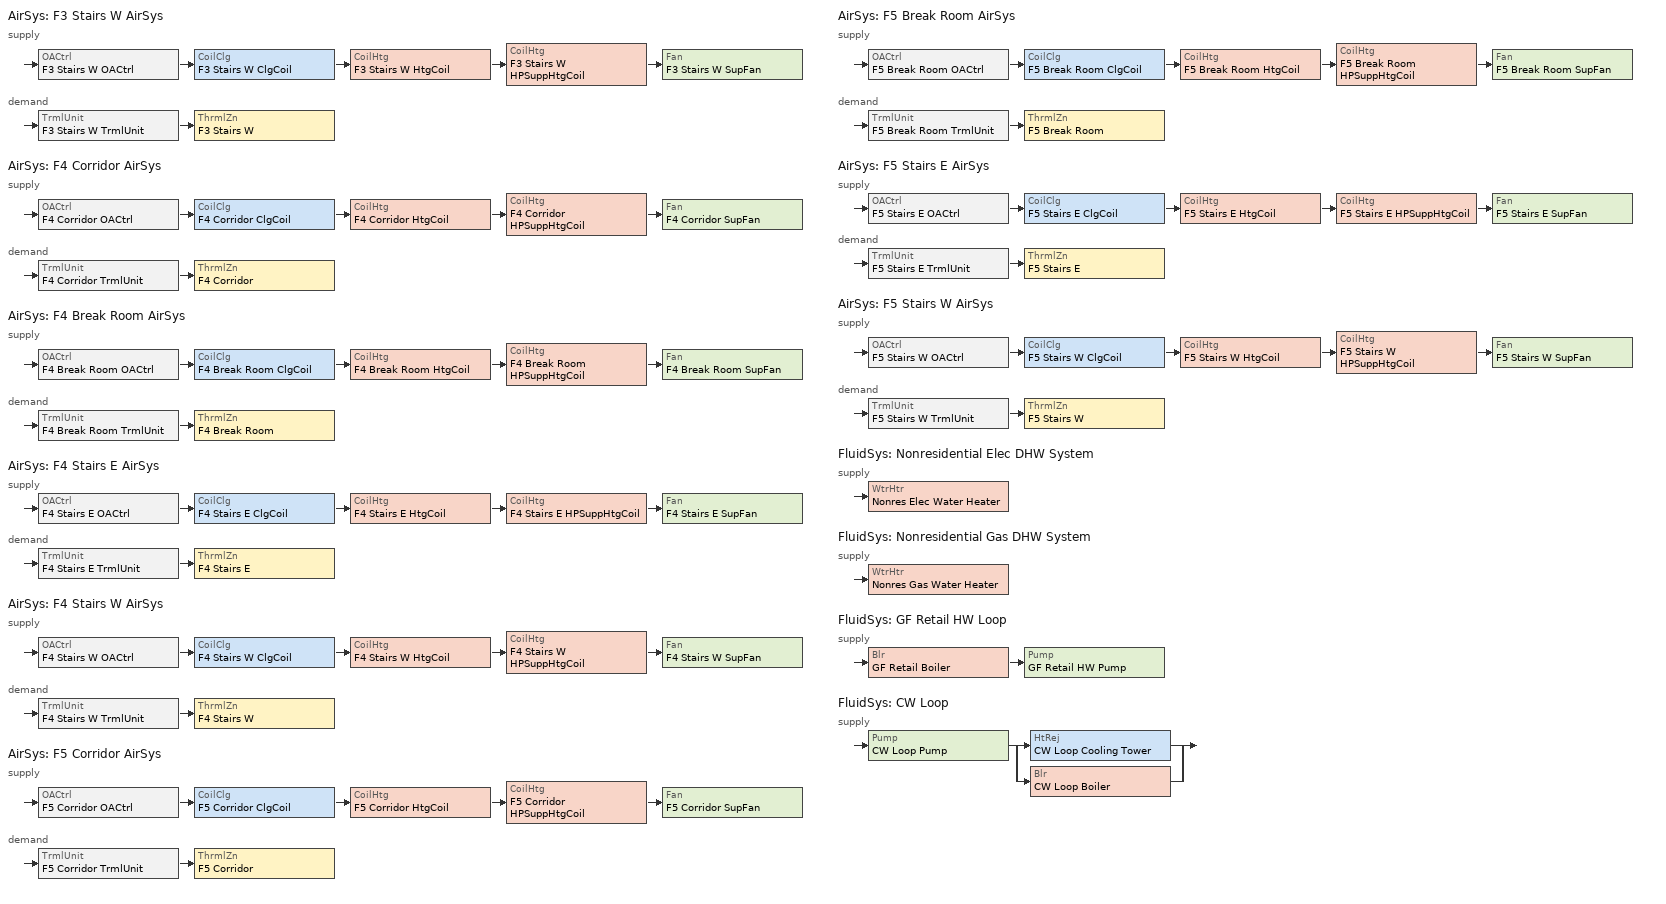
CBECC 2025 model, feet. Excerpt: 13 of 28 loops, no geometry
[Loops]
AirSys 'F3 Stairs W AirSys'
 supply: OACtrl 'F3 Stairs W OACtrl' > CoilClg 'F3 Stairs W ClgCoil' > CoilHtg 'F3 Stairs W HtgCoil' > CoilHtg 'F3 Stairs W HPSuppHtgCoil' > Fan 'F3 Stairs W SupFan'
 demand: TrmlUnit 'F3 Stairs W TrmlUnit' > ThrmlZn 'F3 Stairs W'
AirSys 'F4 Corridor AirSys'
 supply: OACtrl 'F4 Corridor OACtrl' > CoilClg 'F4 Corridor ClgCoil' > CoilHtg 'F4 Corridor HtgCoil' > CoilHtg 'F4 Corridor HPSuppHtgCoil' > Fan 'F4 Corridor SupFan'
 demand: TrmlUnit 'F4 Corridor TrmlUnit' > ThrmlZn 'F4 Corridor'
AirSys 'F4 Break Room AirSys'
 supply: OACtrl 'F4 Break Room OACtrl' > CoilClg 'F4 Break Room ClgCoil' > CoilHtg 'F4 Break Room HtgCoil' > CoilHtg 'F4 Break Room HPSuppHtgCoil' > Fan 'F4 Break Room SupFan'
 demand: TrmlUnit 'F4 Break Room TrmlUnit' > ThrmlZn 'F4 Break Room'
AirSys 'F4 Stairs E AirSys'
 supply: OACtrl 'F4 Stairs E OACtrl' > CoilClg 'F4 Stairs E ClgCoil' > CoilHtg 'F4 Stairs E HtgCoil' > CoilHtg 'F4 Stairs E HPSuppHtgCoil' > Fan 'F4 Stairs E SupFan'
 demand: TrmlUnit 'F4 Stairs E TrmlUnit' > ThrmlZn 'F4 Stairs E'
AirSys 'F4 Stairs W AirSys'
 supply: OACtrl 'F4 Stairs W OACtrl' > CoilClg 'F4 Stairs W ClgCoil' > CoilHtg 'F4 Stairs W HtgCoil' > CoilHtg 'F4 Stairs W HPSuppHtgCoil' > Fan 'F4 Stairs W SupFan'
 demand: TrmlUnit 'F4 Stairs W TrmlUnit' > ThrmlZn 'F4 Stairs W'
AirSys 'F5 Corridor AirSys'
 supply: OACtrl 'F5 Corridor OACtrl' > CoilClg 'F5 Corridor ClgCoil' > CoilHtg 'F5 Corridor HtgCoil' > CoilHtg 'F5 Corridor HPSuppHtgCoil' > Fan 'F5 Corridor SupFan'
 demand: TrmlUnit 'F5 Corridor TrmlUnit' > ThrmlZn 'F5 Corridor'
AirSys 'F5 Break Room AirSys'
 supply: OACtrl 'F5 Break Room OACtrl' > CoilClg 'F5 Break Room ClgCoil' > CoilHtg 'F5 Break Room HtgCoil' > CoilHtg 'F5 Break Room HPSuppHtgCoil' > Fan 'F5 Break Room SupFan'
 demand: TrmlUnit 'F5 Break Room TrmlUnit' > ThrmlZn 'F5 Break Room'
AirSys 'F5 Stairs E AirSys'
 supply: OACtrl 'F5 Stairs E OACtrl' > CoilClg 'F5 Stairs E ClgCoil' > CoilHtg 'F5 Stairs E HtgCoil' > CoilHtg 'F5 Stairs E HPSuppHtgCoil' > Fan 'F5 Stairs E SupFan'
 demand: TrmlUnit 'F5 Stairs E TrmlUnit' > ThrmlZn 'F5 Stairs E'
AirSys 'F5 Stairs W AirSys'
 supply: OACtrl 'F5 Stairs W OACtrl' > CoilClg 'F5 Stairs W ClgCoil' > CoilHtg 'F5 Stairs W HtgCoil' > CoilHtg 'F5 Stairs W HPSuppHtgCoil' > Fan 'F5 Stairs W SupFan'
 demand: TrmlUnit 'F5 Stairs W TrmlUnit' > ThrmlZn 'F5 Stairs W'
FluidSys 'Nonresidential Elec DHW System'
 supply: WtrHtr 'Nonres Elec Water Heater'
FluidSys 'Nonresidential Gas DHW System'
 supply: WtrHtr 'Nonres Gas Water Heater'
FluidSys 'GF Retail HW Loop'
 supply: Blr 'GF Retail Boiler' > Pump 'GF Retail HW Pump'
FluidSys 'CW Loop'
 supply: Pump 'CW Loop Pump' > split
  | HtRej 'CW Loop Cooling Tower'
  | Blr 'CW Loop Boiler'
[AirSys] Type=SZHP; SubType=Split1Phase; EffMetric=SEER2/EER2/HSPF2; ResHVACAutoSizing=1; OptStart=0
Name | CtrlZnRef
F3 Stairs W AirSys | F3 Stairs W
F4 Corridor AirSys | F4 Corridor
F4 Break Room AirSys | F4 Break Room
F4 Stairs E AirSys | F4 Stairs E
F4 Stairs W AirSys | F4 Stairs W
F5 Corridor AirSys | F5 Corridor
F5 Break Room AirSys | F5 Break Room
F5 Stairs E AirSys | F5 Stairs E
F5 Stairs W AirSys | F5 Stairs W
[AirSeg]
Name | Sys | Type
F3 Stairs W SupAirSeg | F3 Stairs W AirSys | Supply
F3 Stairs W RetAirSeg | F3 Stairs W AirSys | Return
F4 Corridor SupAirSeg | F4 Corridor AirSys | Supply
F4 Corridor RetAirSeg | F4 Corridor AirSys | Return
F4 Break Room SupAirSeg | F4 Break Room AirSys | Supply
F4 Break Room RetAirSeg | F4 Break Room AirSys | Return
F4 Stairs E SupAirSeg | F4 Stairs E AirSys | Supply
F4 Stairs E RetAirSeg | F4 Stairs E AirSys | Return
F4 Stairs W SupAirSeg | F4 Stairs W AirSys | Supply
F4 Stairs W RetAirSeg | F4 Stairs W AirSys | Return
F5 Corridor SupAirSeg | F5 Corridor AirSys | Supply
F5 Corridor RetAirSeg | F5 Corridor AirSys | Return
F5 Break Room SupAirSeg | F5 Break Room AirSys | Supply
F5 Break Room RetAirSeg | F5 Break Room AirSys | Return
F5 Stairs E SupAirSeg | F5 Stairs E AirSys | Supply
F5 Stairs E RetAirSeg | F5 Stairs E AirSys | Return
F5 Stairs W SupAirSeg | F5 Stairs W AirSys | Supply
F5 Stairs W RetAirSeg | F5 Stairs W AirSys | Return
[CoilClg] Type=DirectExpansion; DXSEER=14
Name | Sys | CapTotNetRtd
F3 Stairs W ClgCoil | F3 Stairs W AirSys
F4 Corridor ClgCoil | F4 Corridor AirSys | 36000
F4 Break Room ClgCoil | F4 Break Room AirSys
F4 Stairs E ClgCoil | F4 Stairs E AirSys
F4 Stairs W ClgCoil | F4 Stairs W AirSys
F5 Corridor ClgCoil | F5 Corridor AirSys | 36000
F5 Break Room ClgCoil | F5 Break Room AirSys
F5 Stairs E ClgCoil | F5 Stairs E AirSys
F5 Stairs W ClgCoil | F5 Stairs W AirSys
[CoilHtg]
Name | Sys | Type | HtPumpHSPF | HtPumpSuppCoilHtgRef
F3 Stairs W HtgCoil | F3 Stairs W AirSys | HeatPump | 8.2 | F3 Stairs W HPSuppHtgCoil
F3 Stairs W HPSuppHtgCoil | F3 Stairs W AirSys | Resistance | 8.2
F4 Corridor HtgCoil | F4 Corridor AirSys | HeatPump | 8.2 | F4 Corridor HPSuppHtgCoil
F4 Corridor HPSuppHtgCoil | F4 Corridor AirSys | Resistance | 8.2
F4 Break Room HtgCoil | F4 Break Room AirSys | HeatPump | 8.2 | F4 Break Room HPSuppHtgCoil
F4 Break Room HPSuppHtgCoil | F4 Break Room AirSys | Resistance | 8.2
F4 Stairs E HtgCoil | F4 Stairs E AirSys | HeatPump | 8.2 | F4 Stairs E HPSuppHtgCoil
F4 Stairs E HPSuppHtgCoil | F4 Stairs E AirSys | Resistance | 8.2
F4 Stairs W HtgCoil | F4 Stairs W AirSys | HeatPump | 8.2 | F4 Stairs W HPSuppHtgCoil
F4 Stairs W HPSuppHtgCoil | F4 Stairs W AirSys | Resistance | 8.2
F5 Corridor HtgCoil | F5 Corridor AirSys | HeatPump | 8.2 | F5 Corridor HPSuppHtgCoil
F5 Corridor HPSuppHtgCoil | F5 Corridor AirSys | Resistance | 8.2
F5 Break Room HtgCoil | F5 Break Room AirSys | HeatPump | 8.2 | F5 Break Room HPSuppHtgCoil
F5 Break Room HPSuppHtgCoil | F5 Break Room AirSys | Resistance | 8.2
F5 Stairs E HtgCoil | F5 Stairs E AirSys | HeatPump | 8.2 | F5 Stairs E HPSuppHtgCoil
F5 Stairs E HPSuppHtgCoil | F5 Stairs E AirSys | Resistance | 8.2
F5 Stairs W HtgCoil | F5 Stairs W AirSys | HeatPump | 8.2 | F5 Stairs W HPSuppHtgCoil
F5 Stairs W HPSuppHtgCoil | F5 Stairs W AirSys | Resistance
[Fan]
Name | Sys
F3 Stairs W SupFan | F3 Stairs W AirSys
F4 Corridor SupFan | F4 Corridor AirSys
F4 Break Room SupFan | F4 Break Room AirSys
F4 Stairs E SupFan | F4 Stairs E AirSys
F4 Stairs W SupFan | F4 Stairs W AirSys
F5 Corridor SupFan | F5 Corridor AirSys
F5 Break Room SupFan | F5 Break Room AirSys
F5 Stairs E SupFan | F5 Stairs E AirSys
F5 Stairs W SupFan | F5 Stairs W AirSys
[TrmlUnit] Type=Uncontrolled
Name | Sys | ZnServedRef
F3 Stairs W TrmlUnit | F3 Stairs W AirSys | F3 Stairs W
F4 Corridor TrmlUnit | F4 Corridor AirSys | F4 Corridor
F4 Break Room TrmlUnit | F4 Break Room AirSys | F4 Break Room
F4 Stairs E TrmlUnit | F4 Stairs E AirSys | F4 Stairs E
F4 Stairs W TrmlUnit | F4 Stairs W AirSys | F4 Stairs W
F5 Corridor TrmlUnit | F5 Corridor AirSys | F5 Corridor
F5 Break Room TrmlUnit | F5 Break Room AirSys | F5 Break Room
F5 Stairs E TrmlUnit | F5 Stairs E AirSys | F5 Stairs E
F5 Stairs W TrmlUnit | F5 Stairs W AirSys | F5 Stairs W
[OACtrl] EconoCtrlMthd=NoEconomizer
Name | Sys | AirSegSupRef | AirSegRetRef
F3 Stairs W OACtrl | F3 Stairs W AirSys | F3 Stairs W SupAirSeg | F3 Stairs W RetAirSeg
F4 Corridor OACtrl | F4 Corridor AirSys | F4 Corridor SupAirSeg | F4 Corridor RetAirSeg
F4 Break Room OACtrl | F4 Break Room AirSys | F4 Break Room SupAirSeg | F4 Break Room RetAirSeg
F4 Stairs E OACtrl | F4 Stairs E AirSys | F4 Stairs E SupAirSeg | F4 Stairs E RetAirSeg
F4 Stairs W OACtrl | F4 Stairs W AirSys | F4 Stairs W SupAirSeg | F4 Stairs W RetAirSeg
F5 Corridor OACtrl | F5 Corridor AirSys | F5 Corridor SupAirSeg | F5 Corridor RetAirSeg
F5 Break Room OACtrl | F5 Break Room AirSys | F5 Break Room SupAirSeg | F5 Break Room RetAirSeg
F5 Stairs E OACtrl | F5 Stairs E AirSys | F5 Stairs E SupAirSeg | F5 Stairs E RetAirSeg
F5 Stairs W OACtrl | F5 Stairs W AirSys | F5 Stairs W SupAirSeg | F5 Stairs W RetAirSeg
[FluidSys]
Name | Type | DsgnSupWtrTemp
Nonresidential Elec DHW System; Nonresidential Gas DHW System | ServiceHotWater
GF Retail HW Loop | HotWater
CW Loop | CondenserWater | 85
[FluidSeg]
Name | Sys | Type | Src
DHW Supply Elec | Nonresidential Elec DHW System | PrimarySupply
DHW Makeup Elec | Nonresidential Elec DHW System | MakeupFluid
DHW Supply Gas | Nonresidential Gas DHW System | PrimarySupply
DHW Makeup Gas | Nonresidential Gas DHW System | MakeupFluid | MunicipalWater
GF Retail HW Supply | GF Retail HW Loop | PrimarySupply
GF Retail HW Return | GF Retail HW Loop | PrimaryReturn
CW Supply Segment | CW Loop | PrimarySupply
CW Return Segment | CW Loop | PrimaryReturn
[WtrHtr]
Name | Sys | FluidSegOutRef | FluidSegMakeupRef | FuelSrc
Nonres Elec Water Heater | Nonresidential Elec DHW System | DHW Supply Elec | DHW Makeup Elec | Electricity
Nonres Gas Water Heater | Nonresidential Gas DHW System | DHW Supply Gas | DHW Makeup Gas
[Blr] Type=HotWater; FuelSrc=Gas
Name | Sys | DraftType | FluidSegInRef | FluidSegOutRef | ThrmlEff | AFUE | FuelFullLd
GF Retail Boiler | GF Retail HW Loop | Natural | GF Retail HW Return | GF Retail HW Supply | 0.84
CW Loop Boiler | CW Loop | Condensing | CW Return Segment | CW Supply Segment |  | 0.91 | 2.16576e+06
[Pump]
Name | Sys
GF Retail HW Pump | GF Retail HW Loop
CW Loop Pump | CW Loop
[HtRej]
CW Loop Cooling Tower: Sys=CW Loop; Type=OpenTower; FanType=Axial; ModCtrl=VariableSpeedDrive; FluidSegInRef=CW Return Segment; FluidSegOutRef=CW Supply Segment; LowSpdAirFlowRat=0.5; MinSpdRat=0.5
[ResMat]
Name | Thickness | Density | SpecHeat | Conductivity | RValPerInch | ConductivityCT | ConductivityQII
Synthetic Stucco | 0.375 | 58 | 0.2 | 0.2 | 0.5333
Carpet | 0.5 | 12.3 | 0.34 | 0.02 | 4.1667
Wood layer | 0.5 | 41 | 0.45 | 0.06127 | 1.36 | 0.0012
5 PSF Roof | 0.5 | 120 | 0.2 | 1 | 0.0833
TileGap | 0.75 | 0.075 | 0.24 | 0.07353 | 1.1333
10 PSF Roof | 1 | 120 | 0.2 | 1 | 0.0833
VertWallCavity | 3.5 | 0.075 | 0.24 | 0.314 | 1.1333 | 0.00397
3 Coat Stucco | 0.875 | 116 | 0.2 | 0.4167 | 0.2686
Ins-R21-D1.5-SH0.2-C0.02183 |  | 1.5 | 0.2 | 0.0218254 |  | 0.0032537 | 0.0218254
Ins-R9.1-D1.5-SH0.2-C0.03205 |  | 1.5 | 0.2 | 0.0320513 |  | 0.00418 | 0.0320513
Ins-R13-D1.5-SH0.2-C0.02244 |  | 1.5 | 0.2 | 0.0224376 |  | 0.0032537 | 0.0224376
FrameGap |  | 0 | 0 | 200 | 0.000417
Ins-R18-D1.5-SH0.2-C0.0162 |  | 1.5 | 0.2 | 0.0162037 |  | 0.0032537 | 0.0162037
Ins-R18-D1.5-SH0.2-C0.02546 |  | 1.5 | 0.2 | 0.025463 |  | 0.0032537 | 0.025463
Concrete |  | 144 | 0.2 | 1 | 0.0833
Ins-R9-D1.5-SH0.2-C0.00926 |  | 1.5 | 0.2 | 0.00925926 |  | 0.0032537 | 0.00925926
Insul-R3-D1.5-SH0.35-C0.02778 | 1 | 1.5 | 0.35 | 0.0277767 |  | 0.00175 | 0.0277767
Insul-R2-D1.5-SH0.35-C0.04167 | 1 | 1.5 | 0.35 | 0.041665 |  | 0.00175 | 0.041665
Insul-R1-D1.5-SH0.35-C0.08333 | 1 | 1.5 | 0.35 | 0.08333 |  | 0.00175 | 0.08333
Insul-R1.8-D1.5-SH0.35-C0.04629 | 1 | 1.5 | 0.35 | 0.0462944 |  | 0.00175 | 0.0462944
Ins-R12-D1.5-SH0.2-C0.00694 |  | 1.5 | 0.2 | 0.00694444 |  | 0.0032537 | 0.00694444
Ins-R11-D1.5-SH0.2-C0.00758 |  | 1.5 | 0.2 | 0.00757576 |  | 0.0032537 | 0.00757576
Ins-R11.2-D1.5-SH0.2-C0.00744 |  | 1.5 | 0.2 | 0.00744048 |  | 0.0032537 | 0.00744048
Ins-R10.5-D1.5-SH0.2-C0.00794 |  | 1.5 | 0.2 | 0.00793651 |  | 0.0032537 | 0.00793651
Ins-R10.3-D1.5-SH0.2-C0.00809 |  | 1.5 | 0.2 | 0.00809061 |  | 0.0032537 | 0.00809061
Ins-R9.8-D1.5-SH0.2-C0.0085 |  | 1.5 | 0.2 | 0.0085034 |  | 0.0032537 | 0.0085034
Ins-R38-D1.5-SH0.2-C0.01206 |  | 1.5 | 0.2 | 0.0120614 |  | 0.0032537 | 0.0120614
Insul-R4.3-D1.5-SH0.35-C0.01938 | 1 | 1.5 | 0.35 | 0.0193791 |  | 0.00175 | 0.0193791
Insul-R4.4-D1.5-SH0.35-C0.01894 | 1 | 1.5 | 0.35 | 0.0189386 |  | 0.00175 | 0.0189386
Insul-R4.5-D1.5-SH0.35-C0.01852 | 1 | 1.5 | 0.35 | 0.0185178 |  | 0.00175 | 0.0185178
Insul-R4.6-D1.5-SH0.35-C0.01812 | 1 | 1.5 | 0.35 | 0.0181152 |  | 0.00175 | 0.0181152
Ins-R38-D1.5-SH0.2-C0.00768 |  | 1.5 | 0.2 | 0.00767544 |  | 0.0032537 | 0.00767544
Ins-R9.2-D1.5-SH0.2-C0.00906 |  | 1.5 | 0.2 | 0.00905797 |  | 0.0032537 | 0.00905797
Ins-R9.6-D1.5-SH0.2-C0.00868 |  | 1.5 | 0.2 | 0.00868056 |  | 0.0032537 | 0.00868056
Ins-R9.5-D1.5-SH0.2-C0.00877 |  | 1.5 | 0.2 | 0.00877193 |  | 0.0032537 | 0.00877193
Ins-R1-D1.5-SH0.2-C0.9375 |  | 1.5 | 0.2 | 0.9375 |  | 0.0032537 | 0.9375
Insul-R0.1-D1.5-SH0.35-C0.8333 | 1 | 1.5 | 0.35 | 0.8333 |  | 0.00175 | 0.8333
Insul-R0.2-D1.5-SH0.35-C0.41665 | 1 | 1.5 | 0.35 | 0.41665 |  | 0.00175 | 0.41665
Insul-R0.3-D1.5-SH0.35-C0.27777 | 1 | 1.5 | 0.35 | 0.277767 |  | 0.00175 | 0.277767
Insul-R0.29-D1.5-SH0.35-C0.28734 | 1 | 1.5 | 0.35 | 0.287345 |  | 0.00175 | 0.287345
Ins-R11-D1.5-SH0.2-C0.04167 |  | 1.5 | 0.2 | 0.0416667 |  | 0.0032537 | 0.0416667
Ins-R10-D1.5-SH0.2-C0.04583 |  | 1.5 | 0.2 | 0.0458333 |  | 0.0032537 | 0.0458333
Insul-R10.5-D1.5-SH0.35-C0.00794 | 1 | 1.5 | 0.35 | 0.00793619 |  | 0.00175 | 0.00793619
Insul-R11-D1.5-SH0.35-C0.00758 | 1 | 1.5 | 0.35 | 0.00757545 |  | 0.00175 | 0.00757545
Insul-R8-D1.5-SH0.35-C0.01042 | 1 | 1.5 | 0.35 | 0.0104163 |  | 0.00175 | 0.0104163
Insul-R7-D1.5-SH0.35-C0.0119 | 1 | 1.5 | 0.35 | 0.0119043 |  | 0.00175 | 0.0119043
Insul-R6-D1.5-SH0.35-C0.01389 | 1 | 1.5 | 0.35 | 0.0138883 |  | 0.00175 | 0.0138883
Insul-R6.1-D1.5-SH0.35-C0.01366 | 1 | 1.5 | 0.35 | 0.0136607 |  | 0.00175 | 0.0136607
Ins-R1.7-D1.5-SH0.2-C0.04817 |  | 1.5 | 0.2 | 0.0481696 |  | 0.0032537 | 0.0481696
Light Roof | 0.2 | 120 | 0.2 | 1 | 0.0833
Ins-R37-D1.5-SH0.2-C0.00788 |  | 1.5 | 0.2 | 0.00788288 |  | 0.00418 | 0.00788288
Ins-R37-D1.5-SH0.2-C0.02534 |  | 1.5 | 0.2 | 0.0253378 |  | 0.00418 | 0.0253378
Insul-R5-D1.5-SH0.35-C0.01667 | 1 | 1.5 | 0.35 | 0.016666 |  | 0.00175 | 0.016666
Ins-R11-D1.5-SH0.2-C0.02652 |  | 1.5 | 0.2 | 0.0265152 |  | 0.0032537 | 0.0265152
Ins-R4-D1.5-SH0.2-C0.02083 |  | 1.5 | 0.2 | 0.0208333 |  | 0.0032537 | 0.0208333
Ins-R8-D1.5-SH0.2-C0.01042 |  | 1.5 | 0.2 | 0.0104167 |  | 0.0032537 | 0.0104167
Ins-R3.2-D1.5-SH0.2-C0.02604 |  | 1.5 | 0.2 | 0.0260417 |  | 0.0032537 | 0.0260417
Ins-R3-D1.5-SH0.2-C0.02778 |  | 1.5 | 0.2 | 0.0277778 |  | 0.0032537 | 0.0277778
Ins-R3.6-D1.5-SH0.2-C0.02315 |  | 1.5 | 0.2 | 0.0231481 |  | 0.0032537 | 0.0231481
Ins-R3.4-D1.5-SH0.2-C0.02451 |  | 1.5 | 0.2 | 0.0245098 |  | 0.0032537 | 0.0245098
Ins-R3.3-D1.5-SH0.2-C0.02525 |  | 1.5 | 0.2 | 0.0252525 |  | 0.0032537 | 0.0252525
Ins-R4.5-D1.5-SH0.2-C0.01852 |  | 1.5 | 0.2 | 0.0185185 |  | 0.0032537 | 0.0185185
Hardwood | 0.75 | 45 | 0.3 | 0.0916 | 0.91
Ins-R4.1-D1.5-SH0.2-C0.02033 |  | 1.5 | 0.2 | 0.0203252 |  | 0.0032537 | 0.0203252
Ins-R7.8-D1.5-SH0.2-C0.01068 |  | 1.5 | 0.2 | 0.0106838 |  | 0.0032537 | 0.0106838
Ins-R7.7-D1.5-SH0.2-C0.01082 |  | 1.5 | 0.2 | 0.0108225 |  | 0.0032537 | 0.0108225
Ins-R21-D1.5-SH0.2-C0.02183 74 |  | 1.5 | 0.2 | 0.0218254 |  | 0.0032537 | 0.0311791
Ins-R37-D1.5-SH0.2-C0.02534 76 |  | 1.5 | 0.2 | 0.0253378 |  | 0.00418 | 0.0361969
Ins-R11-D1.5-SH0.2-C0.02652 77 |  | 1.5 | 0.2 | 0.0265152 |  | 0.0032537 | 0.0378788
Ins-R18-D1.5-SH0.2-C0.05208 |  | 1.5 | 0.2 | 0.0520833 |  | 0.0032537 | 0.0744048
Ins-R18-D1.5-SH0.2-C0.02546 79 |  | 1.5 | 0.2 | 0.025463 |  | 0.0032537 | 0.0363757
FloorTile | 0.5 | 68.8 | 0.2 | 0.9 | 0.0926
FloorVinyl | 0.13 | 24 | 0.2 | 0.2 | 0.417
Ins-R38-D1.5-SH0.2-C0.02467 |  | 1.5 | 0.2 | 0.0246711 |  | 0.00418 | 0.0352444
Ins-R38-D1.5-SH0.2-C0.02467 83 |  | 1.5 | 0.2 | 0.0246711 |  | 0.00418 | 0.0246711
[ResCentralHtgClgSys]
Central-WSHP: Type=Water source heat pump; CWFluidSegInRef=CW Supply Segment; CWFluidSegOutRef=CW Return Segment; WSHPCOP=4.2; WSHPEER=12
[ResDistSys]
Air Distribution System - Res: Type=Ducts located entirely in conditioned space; Status=New; DefaultSystem=1; HasBypassDuct=0; HERSCheck=Air Distribution System - Res-hers-dist; IsLessThanFortyFt=0
[ResFanSys]
HVAC Fan - Heat Pump: DefaultSystem=0; WperCFMCool=0.45; HERSCheck=HVAC Fan - Heat Pump-hers-fan
[ResIAQFan] SetPerfByHVIInterp=0
Name | IAQCFM | WperCFMIAQ | IAQFanType | IncludesRecov | SensRecovEff | AdjSensRecovEff
IAQ Balanced ERV - 1BR | 36.6 | 0.6 | Balanced | 1 | 67 | 72
IAQ Balanced ERV - 2BR | 54.9 | 0.6 | Balanced | 1 | 67 | 72
IAQ Balanced ERV - 3BR | 72.3 | 0.6 | Balanced | 1 | 67 | 72
IAQ Balanced ERV - Studio | 31.2 | 0.6 | Balanced | 1 | 67 | 72
IAQ Exhaust Fan - Mech Room | 57.6 | 0.186 | Exhaust | 0
[ResDHWSys]
Name | SystemType | CentralRecircType | CentralDHWType | UseMaxDurNumHtrs | CHPWHIntegPkgType | CHPWHLoopTankConfig | CHPWHLoopTankType | HeaterMult | RecircPumpPwr | LoopPipeInsulThk | RecircPipeLoc | BranchLossModel | TotShowersServed | TotBathsServed | SolFracType | SolFracAnn | DemRespControl | HERSCheck | CHPWHSysDescrip | CHPWHCompType | CHPWHAutosize | CHPWHNumComp | CHPWHTotTankVol | CHPWHTankCount | CHPWHTankRVal | CHPWHTankLoc | CHPWHTankZone | CHPWHSrcAirLoc | CHPWHLoopTankCompCnt | CHPWHLoopTankVol | CHPWHLoopTankTankCnt | CHPWHLoopTankRVal | CHPWHLoopTankLoc | CHPWHLoopTankZone | LoopHeater | DHWHeater
DHW Gas | Standard | Central with Recirculation | Other | 0 | Residential (NEEA rated) Product | None (return to Primary) | Electric Resistance | ( 3, 0, 0 ) | 22 | 1.5 | Conditioned | Attached to Hot Water Draws | 1 | 1 | Annual | 0.35 | Basic | DHW Gas-hers-dhw
DHW Heat Pump | Standard | Central with Recirculation | HPWH | 0 | Residential (NEEA rated) Product | Series (Swing) | Electric Resistance | 1 |  | 1.5 | Conditioned |  | 1 | 1 | Annual | 0 | Basic | DHW Heat Pump-hers-dhw | Single Pass Primary | generic (20kW cap @ 40F) | 0 | 6 | 750 | 1 | 16 | Zone | F1 Mech Rm | Outside | 1 | 120 | 1 | 16 | Zone | F1 Mech Rm | LoopTank2
DHW Electric | Standard | Central, no Recirculation | Other | 0 | Residential (NEEA rated) Product | None (return to Primary) | Electric Resistance | 1 |  | 1.5 | Conditioned |  | 1 | 1 |  |  | Basic | DHW Electric-hers-dhw
DHW Heat Pump Indiv |  |  |  |  |  | Series (Swing) |  |  |  |  |  |  |  |  |  |  |  |  |  |  |  |  |  |  |  |  |  |  |  |  |  |  |  |  |  | Heat Pump
